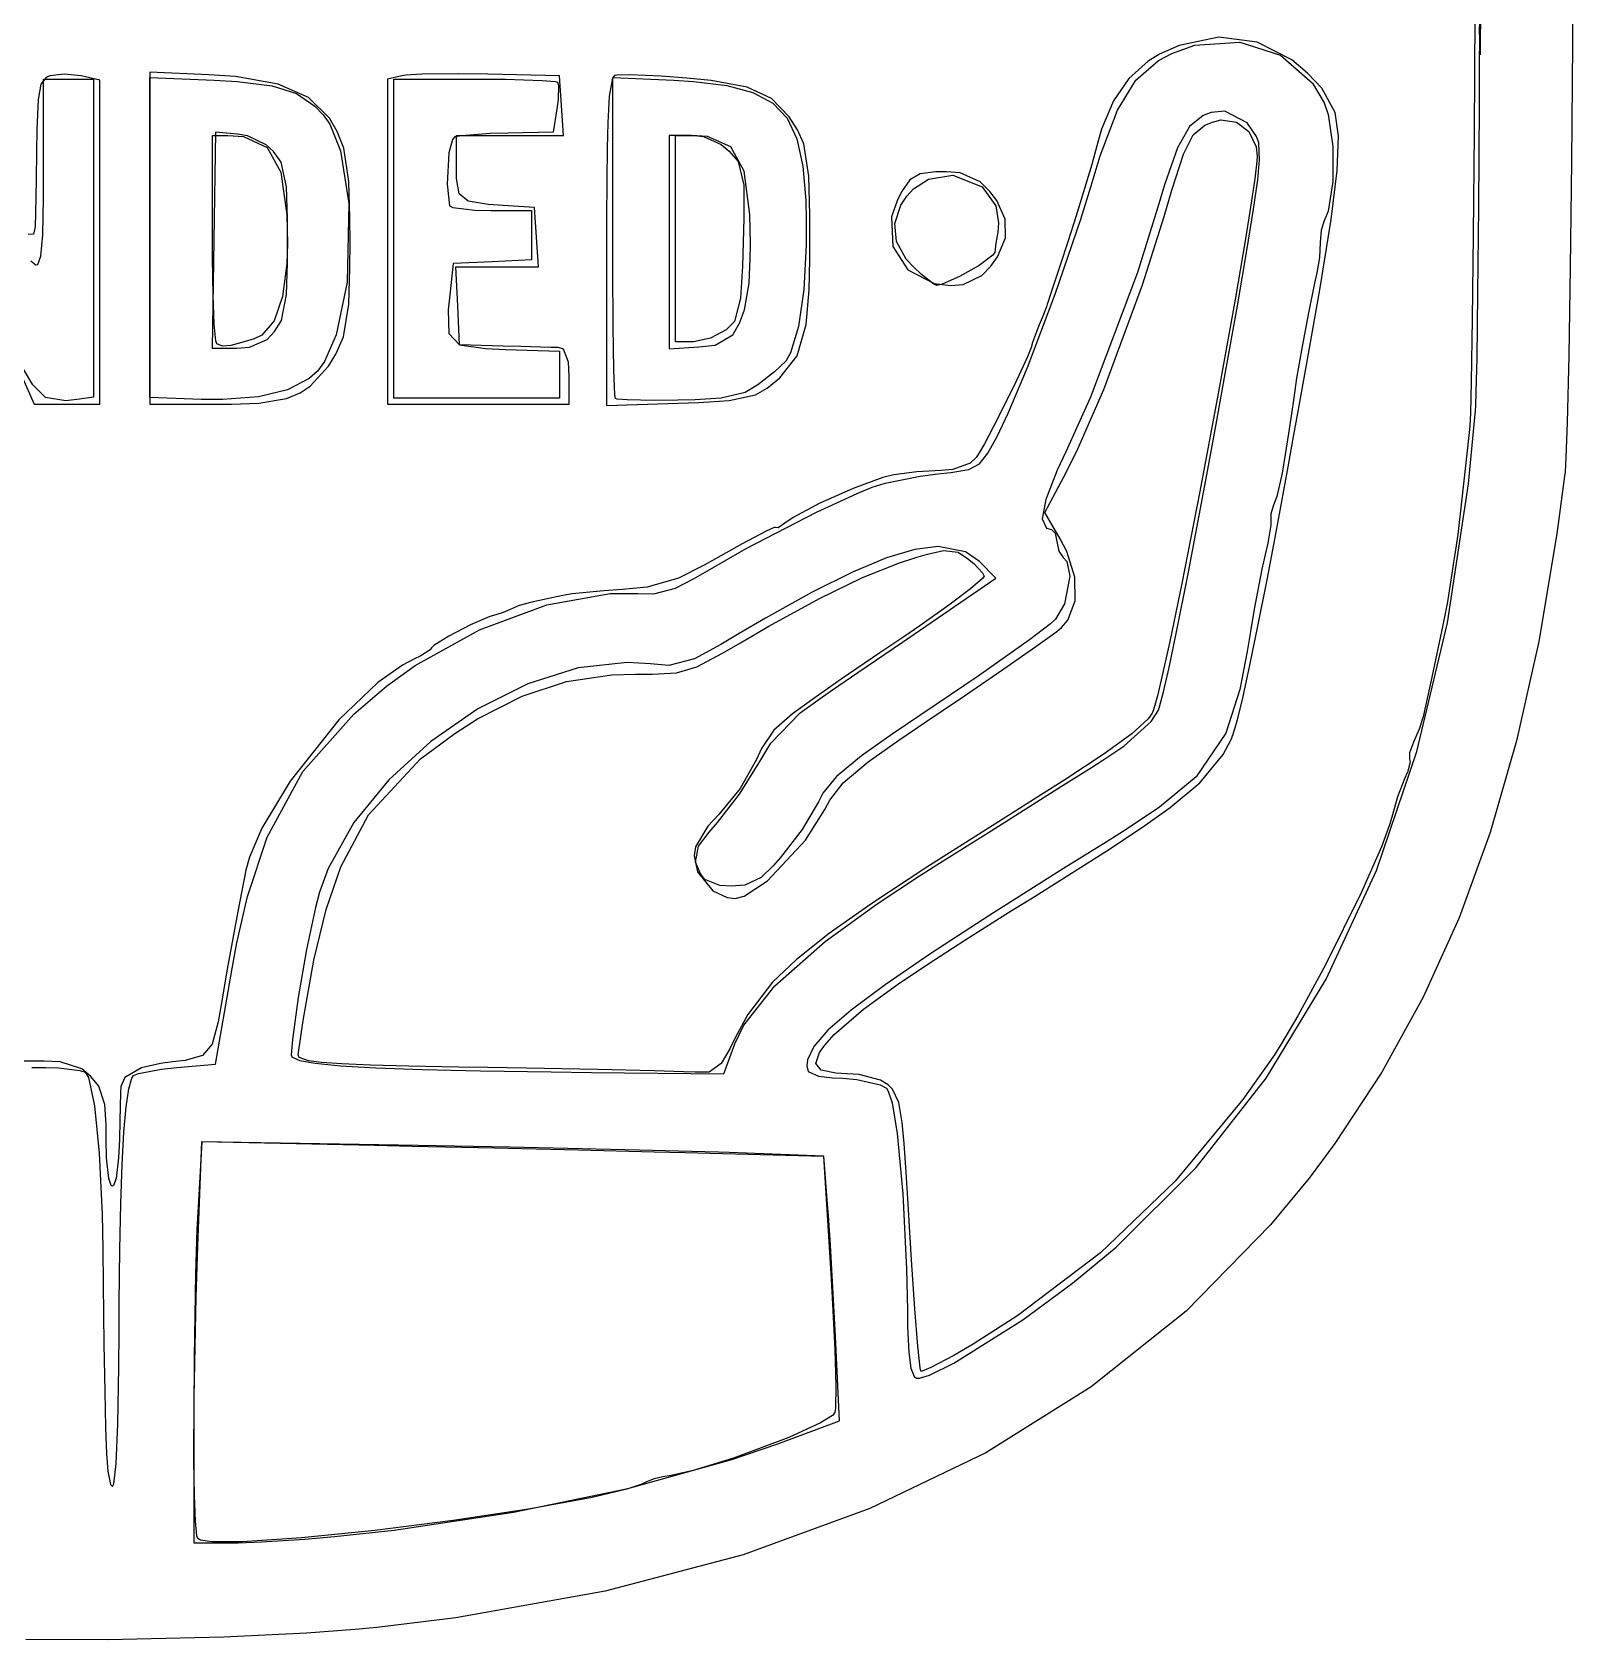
# Model space of a CAD drawing. Extents: x 1 to 469, y 1 to 468.
# Drawn here: x 222.2 to 468.6, y 0.6 to 257.6 of the extents above; entities that cross this region are included whole.
import ezdxf

# ---------------------------------------------------------------- set-up
doc = ezdxf.new("R2010")
doc.units = 0

msp = doc.modelspace()

# ---------------------------------------------------------------- linework, layer by layer
for p, q in [((468.632344, 286.804267), (468.420705, 255.77851)), ((453.531631, 246.098862), (453.603522, 264.884788)), ((452.78458, 260.410195), (452.674955, 241.594635)), ((453.589799, 255.869824), (453.56994, 258.420556)), ((453.709156, 259.565125), (453.683067, 256.542722)), ((405.551294, 255.487603), (402.373311, 254.062532)), ((404.383912, 254.186119), (408.061773, 255.491698)), ((411.891528, 256.768832), (405.551294, 255.487603)), ((408.061773, 255.491698), (415.251349, 256.017539)), ((417.986102, 255.987001), (411.891528, 256.768832)), ((415.251349, 256.017539), (421.711432, 253.927314)), ((423.565396, 253.176697), (417.986102, 255.987001)), ((453.611179, 254.37963), (453.589799, 255.869824)), ((453.65795, 254.689034), (453.633942, 253.977019)), ((453.683067, 256.542722), (453.65795, 254.689034)), ((468.420705, 255.77851), (468.24352, 236.839886)), ((400.586614, 252.971061), (397.508057, 250.206295)), ((398.626493, 249.934526), (402.208982, 253.03924)), ((402.373311, 254.062532), (400.586614, 252.971061)), ((402.208982, 253.03924), (404.383912, 254.186119)), ((421.711432, 253.927314), (426.832459, 249.418253)), ((426.077557, 251.021677), (423.565396, 253.176697)), ((453.633942, 253.977019), (453.611179, 254.37963)), ((223.554057, 249.304752), (223.113518, 246.827744)), ((224.399632, 250.349915), (223.554057, 249.304752)), ((224, 235.015901), (224, 250.099235)), ((224, 250.099235), (228, 250.099235)), ((225.022471, 250.606367), (224.399632, 250.349915)), ((227.325491, 250.867609), (225.022471, 250.606367)), ((230.022471, 250.594299), (227.325491, 250.867609)), ((228, 250.099235), (232, 250.099235)), ((233, 249.940324), (230.022471, 250.594299)), ((232, 250.099235), (232, 224.668785)), ((233, 224.019779), (233, 249.940324)), ((250.429689, 250.779654), (241, 251.213586)), ((241, 251.213586), (241, 224.65641)), ((241, 224.770758), (241, 250.361397)), ((241, 250.361397), (251.25, 249.902801)), ((254.6885, 250.480966), (250.429689, 250.779654)), ((251.25, 249.902801), (254.937687, 249.694307)), ((261.492642, 249.284361), (254.6885, 250.480966)), ((254.937687, 249.694307), (260.540617, 249.01764)), ((281.25, 250.620397), (279, 250.06113)), ((279, 250.06113), (279, 224.080182)), ((280, 224.599235), (280, 250.099235)), ((280, 250.099235), (292.833333, 250.099235)), ((281.936694, 250.726819), (281.25, 250.620397)), ((284.476685, 250.882788), (281.936694, 250.726819)), ((290.357227, 250.958004), (284.476685, 250.882788)), ((295, 250.889449), (290.357227, 250.958004)), ((292.833333, 250.099235), (297.856357, 250.059154)), ((306.5, 250.599235), (295, 250.889449)), ((297.856357, 250.059154), (303.691666, 249.874772)), ((303.691666, 249.874772), (305.810654, 249.693317)), ((305.810654, 249.693317), (306.174622, 249.591279)), ((306.174622, 249.591279), (306.323645, 249.098779)), ((306.804791, 245.849235), (306.5, 250.599235)), ((314.926352, 250.217882), (314.435312, 247.353709)), ((315.257694, 250.644627), (314.926352, 250.217882)), ((315, 224.899598), (315, 250.366628)), ((315, 250.366628), (324.753163, 249.896981)), ((315.720844, 250.723775), (315.257694, 250.644627)), ((317.727261, 250.764514), (315.720844, 250.723775)), ((322.725268, 250.555685), (317.727261, 250.764514)), ((326.829147, 250.255145), (322.725268, 250.555685)), ((324.753163, 249.896981), (327.885276, 249.704248)), ((330.713302, 249.870535), (326.829147, 250.255145)), ((327.885276, 249.704248), (333.21171, 249.062509)), ((336.491088, 248.805167), (330.713302, 249.870535)), ((397.508057, 250.206295), (395.043311, 246.598469)), ((395.683056, 245.120291), (398.626493, 249.934526)), ((428.339835, 248.626822), (426.077557, 251.021677)), ((426.832459, 249.418253), (428.700339, 246.318294)), ((223.113518, 246.827744), (222.923888, 242.052297)), ((260.540617, 249.01764), (264.419623, 247.792866)), ((266.359602, 247.135361), (261.492642, 249.284361)), ((264.419623, 247.792866), (267.341906, 245.777747)), ((269.706324, 243.849867), (266.359602, 247.135361)), ((306.268775, 246.834326), (306.071641, 245.341279)), ((306.323645, 249.098779), (306.268775, 246.834326)), ((314.435312, 247.353709), (314.199589, 243.073317)), ((333.21171, 249.062509), (337.397691, 247.962745)), ((340.354247, 246.999289), (336.491088, 248.805167)), ((337.397691, 247.962745), (340.575145, 246.265362)), ((343.190066, 244.03813), (340.354247, 246.999289)), ((430.461308, 244.732107), (428.339835, 248.626822)), ((267.341906, 245.777747), (268.684027, 244.398108)), ((268.684027, 244.398108), (269.763932, 242.869015)), ((306.071641, 245.341279), (305.460705, 241.599235)), ((307.109582, 241.099235), (306.804791, 245.849235)), ((340.575145, 246.265362), (342.875998, 243.830765)), ((392.917736, 237.842637), (395.683056, 245.120291)), ((395.043311, 246.598469), (393.137205, 242.066827)), ((409.38446, 244.280322), (407.213835, 242.51242)), ((410.667427, 244.730612), (409.38446, 244.280322)), ((412.831544, 244.946839), (410.667427, 244.730612)), ((416.387947, 243.078849), (412.831544, 244.946839)), ((428.700339, 246.318294), (429.352915, 244.435135)), ((429.352915, 244.435135), (430.102526, 239.341904)), ((430.990994, 240.965278), (430.461308, 244.732107)), ((453.431988, 229.60322), (453.531631, 246.098862)), ((222.923888, 242.052297), (222.875, 238.531847)), ((251.5, 241.599235), (251.226386, 224.349235)), ((255, 241.296234), (251.5, 241.599235)), ((270.939892, 241.723402), (269.706324, 243.849867)), ((269.763932, 242.869015), (271.45234, 238.634411)), ((272.007497, 239.038531), (270.939892, 241.723402)), ((305.460705, 241.599235), (298.273385, 241.472736)), ((314.199589, 243.073317), (314.097167, 239.026781)), ((342.875998, 243.830765), (344.432173, 240.519361)), ((344.5, 241.994704), (343.190066, 244.03813)), ((345.551596, 239.729897), (344.5, 241.994704)), ((393.137205, 242.066827), (392.376402, 239.429338)), ((407.213835, 242.51242), (405.284095, 239.078871)), ((407.797221, 241.190659), (409.64406, 242.712973)), ((409.64406, 242.712973), (410.843882, 243.229978)), ((410.843882, 243.229978), (412.20314, 243.567136)), ((412.20314, 243.567136), (414.717972, 243.219659)), ((414.717972, 243.219659), (416.701669, 241.707635)), ((417.904885, 240.929157), (416.387947, 243.078849)), ((416.701669, 241.707635), (417.842763, 239.26847)), ((452.674955, 241.594635), (452.541553, 225.20544)), ((251, 224.765901), (251, 241.099235)), ((251, 241.099235), (253.4349, 241.099235)), ((253.4349, 241.099235), (255.983613, 240.908881)), ((256.626123, 240.99841), (255, 241.296234)), ((255.983613, 240.908881), (259.730037, 239.178478)), ((259.564899, 239.564408), (256.626123, 240.99841)), ((260.75, 238.49047), (259.564899, 239.564408)), ((259.730037, 239.178478), (261.929292, 235.187213)), ((272.81424, 233.721778), (272.007497, 239.038531)), ((289.383462, 240.419113), (288.806967, 238.283919)), ((289.769533, 240.841038), (289.383462, 240.419113)), ((290.847842, 241.047179), (289.769533, 240.841038)), ((290, 236.06785), (290, 241.099235)), ((290, 241.099235), (298.554791, 241.099235)), ((295.378801, 241.383756), (290.847842, 241.047179)), ((298.273385, 241.472736), (295.378801, 241.383756)), ((298.554791, 241.099235), (307.109582, 241.099235)), ((314.097167, 239.026781), (314.033301, 233.915399)), ((327.565741, 241.099235), (324, 241.099235)), ((324, 241.099235), (324, 224.044443)), ((325, 224.599235), (325, 241.099235)), ((325, 241.099235), (328.045455, 241.099235)), ((330.147005, 240.924788), (327.565741, 241.099235)), ((328.045455, 241.099235), (329.504994, 240.928557)), ((329.504994, 240.928557), (332.349634, 239.635661)), ((333.881326, 239.278719), (330.147005, 240.924788)), ((332.349634, 239.635661), (333.628348, 238.561795)), ((336.013161, 235.346414), (333.881326, 239.278719)), ((344.432173, 240.519361), (345.375598, 236.191555)), ((346.329123, 234.558948), (345.551596, 239.729897)), ((392.376402, 239.429338), (391.554082, 236.416009)), ((405.284095, 239.078871), (403.251809, 233.368616)), ((406.217896, 238.097673), (407.797221, 241.190659)), ((417.842763, 239.26847), (418, 237.775401)), ((418.280805, 239.923315), (417.904885, 240.929157)), ((418.396741, 237.189249), (418.280805, 239.923315)), ((430.102526, 239.341904), (430.109829, 233.705304)), ((430.78364, 235.487184), (430.990994, 240.965278)), ((222.875, 238.531847), (222.816602, 234.020447)), ((261.972747, 236.809315), (260.75, 238.49047)), ((262.832576, 232.864151), (261.972747, 236.809315)), ((271.45234, 238.634411), (272.82587, 230.221964)), ((288.806967, 238.283919), (288.548031, 233.278669)), ((333.628348, 238.561795), (335.06449, 236.892193)), ((335.06449, 236.892193), (335.932013, 233.109429)), ((391.457827, 233.044434), (392.917736, 237.842637)), ((404.342612, 232.330495), (406.217896, 238.097673)), ((417.957152, 236.946556), (417.629739, 234.121422)), ((418, 237.775401), (417.957152, 236.946556)), ((418.099739, 234.00829), (418.396741, 237.189249)), ((468.24352, 236.839886), (468.040261, 220.012808)), ((222.816602, 234.020447), (222.716187, 228.653562)), ((223.98587, 231.029741), (224, 235.015901)), ((261.929292, 235.187213), (262.886379, 228.381561)), ((290.020572, 234.20944), (290, 236.06785)), ((290.43359, 231.764279), (290.020572, 234.20944)), ((314.033301, 233.915399), (314.003514, 227.644464)), ((336.904656, 228.459871), (336.013161, 235.346414)), ((345.375598, 236.191555), (345.838196, 230.707755)), ((346.485919, 228.39291), (346.329123, 234.558948)), ((362.485058, 233.987981), (361.151096, 232.041962)), ((364.131756, 234.960467), (362.485058, 233.987981)), ((363.074505, 232.535407), (365.473442, 234.093092)), ((366.619183, 235.271234), (364.131756, 234.960467)), ((365.473442, 234.093092), (369.369537, 234.739513)), ((368.343168, 235.275916), (366.619183, 235.271234)), ((370.520615, 235.114848), (368.343168, 235.275916)), ((369.369537, 234.739513), (374.033471, 232.8798)), ((373.708347, 233.669154), (370.520615, 235.114848)), ((391.554082, 236.416009), (389.083923, 228.247938)), ((417.629739, 234.121422), (417.014204, 229.921156)), ((417.442772, 229.307625), (418.099739, 234.00829)), ((429.814105, 227.633553), (430.78364, 235.487184)), ((262.988019, 227.810936), (262.832576, 232.864151)), ((272.98398, 227.926254), (272.81424, 233.721778)), ((288.548031, 233.278669), (288.870035, 229.849235)), ((291.894525, 230.559302), (290.43359, 231.764279)), ((335.932013, 233.109429), (335.933242, 227.877737)), ((361.151096, 232.041962), (360.436393, 230.606436)), ((361.04781, 229.946534), (362.012186, 231.387597)), ((362.012186, 231.387597), (363.074505, 232.535407)), ((375.25, 232.143542), (373.708347, 233.669154)), ((374.033471, 232.8798), (376.227819, 229.804853)), ((376.401924, 230.669946), (375.25, 232.143542)), ((389.815704, 227.672926), (391.457827, 233.044434)), ((403.251809, 233.368616), (402.089889, 229.468768)), ((403.1179, 228.099235), (404.342612, 232.330495)), ((430.109829, 233.705304), (429.372919, 228.996349)), ((223.858938, 225.177975), (223.98587, 231.029741)), ((272.82587, 230.221964), (272.548004, 217.62445)), ((288.870035, 229.849235), (289.433389, 229.558024)), ((289.433389, 229.558024), (292.965917, 229.158414)), ((295.065881, 230.048077), (291.894525, 230.559302)), ((292.965917, 229.158414), (295.5, 229.099235)), ((297.5, 229.881861), (295.065881, 230.048077)), ((295.5, 229.099235), (302, 229.099235)), ((302.5, 229.572674), (297.5, 229.881861)), ((302, 229.099235), (302, 225.146952)), ((302.804791, 224.835954), (302.5, 229.572674)), ((345.838196, 230.707755), (345.930412, 227.488734)), ((360.436393, 230.606436), (359.57405, 228.080476)), ((360.068486, 227.020692), (361.04781, 229.946534)), ((376.227819, 229.804853), (376.681902, 227.109545)), ((377.735728, 227.699259), (376.401924, 230.669946)), ((402.089889, 229.468768), (398.894037, 219.176101)), ((417.014204, 229.921156), (416.151543, 224.563508)), ((416.373956, 222.716022), (417.442772, 229.307625)), ((429.372919, 228.996349), (428.724789, 227.449433)), ((453.307602, 215.896201), (453.431988, 229.60322)), ((222.625, 226.182568), (222.41422, 225.306664)), ((222.652661, 226.600048), (222.625, 226.182568)), ((222.716187, 228.653562), (222.652661, 226.600048)), ((262.886379, 228.381561), (262.994423, 223.750364)), ((263, 224.17833), (262.988019, 227.810936)), ((273, 223.9954), (272.98398, 227.926254)), ((314.003514, 227.644464), (314, 224.044566)), ((335.933242, 227.877737), (335.832894, 223.971266)), ((336.998446, 223.700011), (336.904656, 228.459871)), ((345.930412, 227.488734), (345.925, 223.594922)), ((346.5, 224.099235), (346.485919, 228.39291)), ((359.57405, 228.080476), (359.760647, 223.354755)), ((360.347531, 224.115044), (360.068486, 227.020692)), ((376.681902, 227.109545), (376.528688, 225.599235)), ((377.776063, 224.703027), (377.735728, 227.699259)), ((385.735605, 215.733416), (389.815704, 227.672926)), ((389.083923, 228.247938), (387.740326, 224.099235)), ((399.697989, 217.211092), (403.1179, 228.099235)), ((428.057244, 216.740111), (429.814105, 227.633553)), ((428.724789, 227.449433), (428.244244, 225.947014)), ((222.41422, 225.306664), (221.564937, 225.243038)), ((223.569584, 221.792535), (223.858938, 225.177975)), ((232, 224.668785), (232, 199.238336)), ((233, 198.099235), (233, 224.019779)), ((241, 199.180119), (241, 224.770758)), ((241, 224.65641), (241, 198.099235)), ((251.226386, 224.349235), (250.952772, 207.099235)), ((251.013831, 221.471048), (251, 224.765901)), ((262.994423, 223.750364), (262.908437, 220.60509)), ((262.986045, 220.657732), (263, 224.17833)), ((272.985551, 219.941703), (273, 223.9954)), ((279, 224.080182), (279, 198.099235)), ((280, 199.099235), (280, 224.599235)), ((302, 225.146952), (302, 221.194669)), ((303.109582, 220.099235), (302.804791, 224.835954)), ((314, 224.044566), (314, 197.927129)), ((315.008491, 219.775305), (315, 224.899598)), ((324, 224.044443), (324, 206.989652)), ((325, 208.099235), (325, 224.599235)), ((335.832894, 223.971266), (335.718319, 220.211703)), ((336.97541, 221.351294), (336.998446, 223.700011)), ((345.925, 223.594922), (345.525195, 216.459329)), ((346.48871, 221.256158), (346.5, 224.099235)), ((361.8759, 221.323765), (360.347531, 224.115044)), ((376.240899, 223.845751), (376.076511, 222.438441)), ((376.528688, 225.599235), (376.240899, 223.845751)), ((376.522835, 221.688188), (377.776063, 224.703027)), ((387.740326, 224.099235), (386.503399, 220.37111)), ((416.151543, 224.563508), (414.483876, 214.833276)), ((428.09851, 223.949433), (427.980878, 221.55523)), ((428.244244, 225.947014), (428.09851, 223.949433)), ((452.541553, 225.20544), (452.388404, 211.737734)), ((221.940625, 221.045068), (222.75, 220.390901)), ((223.080774, 220.440125), (223.569584, 221.792535)), ((251.116143, 215.534036), (251.013831, 221.471048)), ((302, 221.194669), (295.75, 220.896952)), ((336.781644, 217.461408), (336.97541, 221.351294)), ((346.379969, 216.396157), (346.48871, 221.256158)), ((359.760647, 223.354755), (362.162717, 219.586247)), ((363.105755, 220.000444), (361.8759, 221.323765)), ((375.726986, 221.923114), (373.548746, 220.311468)), ((375.411106, 220.17596), (376.522835, 221.688188)), ((376.076511, 222.438441), (375.726986, 221.923114)), ((414.841408, 213.862247), (416.373956, 222.716022)), ((427.980878, 221.55523), (427.567897, 219.099235)), ((222.75, 220.390901), (223.080774, 220.440125)), ((262.908437, 220.60509), (262.218251, 215.326622)), ((262.827013, 215.637022), (262.986045, 220.657732)), ((272.816712, 214.09976), (272.985551, 219.941703)), ((289.5, 220.599235), (288.994819, 216.099235)), ((295.75, 220.896952), (289.5, 220.599235)), ((290.202283, 213.849235), (289.904565, 220.099235)), ((289.904565, 220.099235), (296.507074, 220.099235)), ((296.507074, 220.099235), (303.109582, 220.099235)), ((315.071298, 210.614898), (315.008491, 219.775305)), ((335.718319, 220.211703), (335.425435, 215.075637)), ((362.162717, 219.586247), (366.380777, 217.401683)), ((364.357311, 218.873959), (363.105755, 220.000444)), ((366.320339, 217.328158), (364.357311, 218.873959)), ((370.443323, 218.526024), (367.664802, 217.28781)), ((373.548746, 220.311468), (370.443323, 218.526024)), ((371.013379, 217.237493), (373.972365, 218.667781)), ((373.972365, 218.667781), (375.411106, 220.17596)), ((386.503399, 220.37111), (385.066824, 216.006461)), ((398.894037, 219.176101), (391.384094, 199.244679)), ((427.567897, 219.099235), (427.191219, 217.457687)), ((468.040261, 220.012808), (467.81333, 205.910455)), ((272.548004, 217.62445), (270.802993, 209.195144)), ((288.994819, 216.099235), (288.691411, 213.190114)), ((336.061577, 213.212115), (336.781644, 217.461408)), ((345.525195, 216.459329), (344.661069, 210.563708)), ((345.909367, 210.855606), (346.379969, 216.396157)), ((366.790031, 217.099235), (366.320339, 217.328158)), ((366.380777, 217.401683), (369.045965, 217.099235)), ((367.664802, 217.28781), (366.790031, 217.099235)), ((369.045965, 217.099235), (371.013379, 217.237493)), ((385.066824, 216.006461), (384.545471, 214.39357)), ((393.48298, 200.47674), (399.697989, 217.211092)), ((427.191219, 217.457687), (426.163954, 212.458855)), ((426.207791, 206.175554), (428.057244, 216.740111)), ((453.161483, 205.476145), (453.307602, 215.896201)), ((251.299457, 210.932428), (251.116143, 215.534036)), ((262.218251, 215.326622), (260.863346, 211.472222)), ((262.023725, 211.50589), (262.827013, 215.637022)), ((271.947365, 208.887105), (272.816712, 214.09976)), ((290.5, 207.599235), (290.202283, 213.849235)), ((335.425435, 215.075637), (334.446771, 211.35949)), ((381.283211, 204.012029), (385.735605, 215.733416)), ((384.316063, 213.682965), (383.628783, 211.916638)), ((384.456115, 214.099235), (384.316063, 213.682965)), ((384.545471, 214.39357), (384.456115, 214.099235)), ((414.483876, 214.833276), (411.778027, 199.841135)), ((412.793243, 202.375068), (414.841408, 213.862247)), ((216.066932, 212.599814), (222.5, 198.100394)), ((251.541537, 208.224397), (251.299457, 210.932428)), ((260.863346, 211.472222), (258.875202, 209.131444)), ((260.92742, 209.734093), (262.023725, 211.50589)), ((288.691411, 213.190114), (288.789419, 209.402723)), ((334.446771, 211.35949), (333.139216, 210.008705)), ((334.169921, 209.205102), (335.248446, 211.099235)), ((335.248446, 211.099235), (336.061577, 213.212115)), ((344.450056, 205.849229), (345.909367, 210.855606)), ((383.166206, 210.784135), (382.71339, 209.663801)), ((383.628783, 211.916638), (383.166206, 210.784135)), ((426.163954, 212.458855), (425.075769, 206.76465)), ((452.388404, 211.737734), (452.219537, 201.686641)), ((251.677665, 207.754902), (251.541537, 208.224397)), ((257.653503, 208.556648), (255.670718, 207.994725)), ((256.916226, 207.222343), (259.737965, 208.456632)), ((258.875202, 209.131444), (257.653503, 208.556648)), ((259.737965, 208.456632), (260.92742, 209.734093)), ((270.802993, 209.195144), (268.927354, 204.941271)), ((270.75, 206.135116), (271.947365, 208.887105)), ((288.789419, 209.402723), (290.499289, 207.623946)), ((315.18383, 203.613156), (315.071298, 210.614898)), ((330.623205, 208.660141), (327.889216, 208.099235)), ((333.139216, 210.008705), (330.623205, 208.660141)), ((331.359017, 207.559339), (334.169921, 209.205102)), ((344.661069, 210.563708), (343.397804, 206.352774)), ((382.71339, 209.663801), (382.092021, 207.979653)), ((250.952772, 207.099235), (254.903806, 207.099235)), ((252.61814, 207.403099), (251.677665, 207.754902)), ((253.927665, 207.508889), (252.61814, 207.403099)), ((255.670718, 207.994725), (253.927665, 207.508889)), ((254.903806, 207.099235), (256.916226, 207.222343)), ((269.568682, 204.173749), (270.75, 206.135116)), ((290.499289, 207.623946), (294.627544, 207.014761)), ((297.5, 207.409718), (290.5, 207.599235)), ((294.627544, 207.014761), (297.850604, 206.886571)), ((300.356055, 207.331359), (297.5, 207.409718)), ((297.850604, 206.886571), (306.482328, 206.599235)), ((305.018164, 207.198156), (300.356055, 207.331359)), ((306.25, 207.159718), (305.018164, 207.198156)), ((307.113407, 206.93244), (306.25, 207.159718)), ((306.482328, 206.599235), (306.491164, 202.849443)), ((307.923219, 204.822078), (307.113407, 206.93244)), ((324, 206.989652), (328.75, 207.294443)), ((327.889216, 208.099235), (325, 208.099235)), ((328.75, 207.294443), (331.359017, 207.559339)), ((341.679889, 202.32837), (344.450056, 205.849229)), ((343.397804, 206.352774), (342.636863, 205.018038)), ((381.294331, 205.716321), (379.539861, 201.906191)), ((381.914879, 207.267059), (381.294331, 205.716321)), ((382, 207.62327), (381.914879, 207.267059)), ((382.092021, 207.979653), (382, 207.62327)), ((425.075769, 206.76465), (424.291812, 202.285799)), ((424.715687, 197.836601), (426.207791, 206.175554)), ((467.81333, 205.910455), (467.565127, 195.146007)), ((222.276107, 201.241123), (220.785358, 203.728212)), ((267.779729, 203.400135), (266.478811, 202.23517)), ((266.628322, 200.988551), (269.568682, 204.173749)), ((268.927354, 204.941271), (267.779729, 203.400135)), ((308, 202.599235), (307.923219, 204.822078)), ((315.332439, 199.619387), (315.18383, 203.613156)), ((340.86745, 203.285578), (338.209774, 201.215781)), ((342.636863, 205.018038), (340.86745, 203.285578)), ((378.196854, 196.673216), (381.283211, 204.012029)), ((453.039444, 200.117955), (453.161483, 205.476145)), ((224.334251, 199.188517), (222.276107, 201.241123)), ((266.478811, 202.23517), (263.00833, 200.42091)), ((265.015602, 199.923226), (266.628322, 200.988551)), ((306.491164, 202.849443), (306.5, 199.099652)), ((308, 198.099235), (308, 202.599235)), ((338.209774, 201.215781), (336.16493, 200.011395)), ((337.809862, 199.606397), (339.680446, 200.703765)), ((339.680446, 200.703765), (341.679889, 202.32837)), ((379.539861, 201.906191), (376.509004, 195.768797)), ((389.352313, 190.976746), (393.48298, 200.47674)), ((411.559591, 195.527941), (412.793243, 202.375068)), ((424.128027, 201.099235), (423.887408, 199.15861)), ((424.291812, 202.285799), (424.128027, 201.099235)), ((452.219537, 201.686641), (452.084997, 196.688321)), ((222.5, 198.100394), (227.75, 198.099814)), ((227.569325, 198.645155), (224.334251, 199.188517)), ((229.75, 198.911149), (227.569325, 198.645155)), ((227.75, 198.099814), (233, 198.099235)), ((232, 199.238336), (229.75, 198.911149)), ((249.25, 198.889677), (241, 199.180119)), ((241, 198.099235), (251.265602, 198.099235)), ((252.583769, 198.852875), (249.25, 198.889677)), ((251.265602, 198.099235), (254.040611, 198.119343)), ((258.377508, 199.293688), (252.583769, 198.852875)), ((254.040611, 198.119343), (258.414157, 198.301788)), ((263.00833, 200.42091), (258.377508, 199.293688)), ((258.414157, 198.301788), (262.846618, 199.038918)), ((262.846618, 199.038918), (265.015602, 199.923226)), ((279, 198.099235), (293.5, 198.099235)), ((293.25, 199.099443), (280, 199.099235)), ((306.5, 199.099652), (293.25, 199.099443)), ((293.5, 198.099235), (308, 198.099235)), ((314, 197.927129), (325.430446, 198.263182)), ((315.416005, 199.015901), (315.332439, 199.619387)), ((315.694362, 198.93533), (315.416005, 199.015901)), ((317.283855, 198.809624), (315.694362, 198.93533)), ((321.637287, 198.725865), (317.283855, 198.809624)), ((325.375779, 198.752497), (321.637287, 198.725865)), ((328.167477, 198.814705), (325.375779, 198.752497)), ((325.430446, 198.263182), (328.739713, 198.376709)), ((332.297075, 199.066043), (328.167477, 198.814705)), ((328.739713, 198.376709), (333.584748, 198.688517)), ((336.16493, 200.011395), (332.297075, 199.066043)), ((333.584748, 198.688517), (337.809862, 199.606397)), ((391.384094, 199.244679), (387.403956, 190.492242)), ((411.778027, 199.841135), (408.82164, 184.138975)), ((423.887408, 199.15861), (423.499773, 196.599235)), ((452.952861, 197.832556), (453.039444, 200.117955)), ((376.509004, 195.768797), (374.422119, 191.800298)), ((376.453468, 192.982243), (378.196854, 196.673216)), ((409.970254, 186.83499), (411.559591, 195.527941)), ((423.499773, 196.599235), (422.997115, 193.45236)), ((423.890716, 193.247211), (424.715687, 197.836601)), ((451.807598, 185.388954), (452.908143, 197.099235)), ((452.084997, 196.688321), (451.992491, 194.681677)), ((452.908143, 197.099235), (452.952861, 197.832556)), ((375.714778, 191.599235), (376.453468, 192.982243)), ((422.997115, 193.45236), (422.479953, 190.099235)), ((422.957667, 188.088972), (423.890716, 193.247211)), ((451.945584, 194.099235), (451.421689, 189.244286)), ((451.992491, 194.681677), (451.945584, 194.099235)), ((467.565127, 195.146007), (467.366461, 189.632036)), ((374.422119, 191.800298), (373.42167, 190.068566)), ((373.635192, 188.592157), (374.964692, 190.312619)), ((374.964692, 190.312619), (375.714778, 191.599235)), ((387.403956, 190.492242), (386.028025, 187.55928)), ((387.480064, 187.218448), (389.352313, 190.976746)), ((369.382732, 187.689274), (367.5, 187.547419)), ((369.057923, 187.185188), (371.913979, 187.680834)), ((372.146986, 188.702245), (369.382732, 187.689274)), ((371.913979, 187.680834), (373.635192, 188.592157)), ((373.09911, 189.599235), (372.146986, 188.702245)), ((373.42167, 190.068566), (373.09911, 189.599235)), ((421.196083, 178.530116), (422.957667, 188.088972)), ((422.479953, 190.099235), (421.99953, 187.091078)), ((451.421689, 189.244286), (450.623476, 182.01966)), ((467.366461, 189.632036), (467.22862, 187.318515)), ((358.170778, 186.379062), (353.398321, 184.626188)), ((356.471366, 184.84275), (358.546299, 185.474253)), ((359.902569, 186.82711), (358.170778, 186.379062)), ((358.546299, 185.474253), (364.141221, 186.607832)), ((363.618255, 187.314454), (359.902569, 186.82711)), ((367.5, 187.547419), (363.618255, 187.314454)), ((364.141221, 186.607832), (366.972101, 186.970288)), ((366.972101, 186.970288), (369.057923, 187.185188)), ((384.080981, 180.81719), (387.480064, 187.218448)), ((386.028025, 187.55928), (384.212645, 182.896858)), ((406.961359, 170.985767), (409.970254, 186.83499)), ((421.99953, 187.091078), (421.140467, 183.386767)), ((448.446267, 163.185343), (451.807598, 185.388954)), ((467.158193, 186.599235), (465.919696, 177.413028)), ((467.22862, 187.318515), (467.158193, 186.599235)), ((347.573274, 180.854884), (354.044148, 183.857016)), ((353.398321, 184.626188), (348.117988, 182.280569)), ((354.044148, 183.857016), (356.471366, 184.84275)), ((384.212645, 182.896858), (383.64162, 179.815964)), ((408.82164, 184.138975), (405.942695, 169.468798)), ((421.140467, 183.386767), (420.601307, 181.998437)), ((336.32647, 175.043673), (347.573274, 180.854884)), ((343.814529, 180.001759), (342.493112, 179.093518)), ((348.117988, 182.280569), (343.814529, 180.001759)), ((386.540491, 176.620355), (384.080981, 180.81719)), ((420.186971, 180.603734), (420.17487, 179.498437)), ((420.601307, 181.998437), (420.186971, 180.603734)), ((450.623476, 182.01966), (450.062607, 177.306897)), ((339.502615, 177.83389), (335.655487, 175.81612)), ((340.821679, 178.400057), (339.502615, 177.83389)), ((341, 178.394218), (340.821679, 178.400057)), ((341.438602, 178.37694), (341, 178.394218)), ((342.493112, 179.093518), (341.438602, 178.37694)), ((383.64162, 179.815964), (384.309803, 178.288825)), ((384.309803, 178.288825), (385.106989, 178.099235)), ((385.106989, 178.099235), (385.737678, 177.529071)), ((385.737678, 177.529071), (386, 176.158252)), ((419.583133, 170.026531), (421.196083, 178.530116)), ((420.190799, 178.794216), (419.725252, 175.917453)), ((420.17487, 179.498437), (420.190799, 178.794216)), ((465.919696, 177.413028), (463.011017, 160.168371)), ((329.746522, 171.284251), (336.32647, 175.043673)), ((335.655487, 175.81612), (332.26312, 173.906662)), ((363.270382, 174.901039), (358.729548, 173.539533)), ((367.023225, 175.385736), (363.270382, 174.901039)), ((371.388876, 174.532893), (367.023225, 175.385736)), ((386, 176.158252), (386.29375, 174.605885)), ((387.599858, 174.548869), (386.540491, 176.620355)), ((419.725252, 175.917453), (419.301116, 174.099235)), ((450.062607, 177.306897), (449.624568, 174.143796)), ((329.606566, 172.401412), (325.505417, 170.315348)), ((332.26312, 173.906662), (329.606566, 172.401412)), ((358.729548, 173.539533), (353.302953, 171.271903)), ((354.940678, 170.407817), (360.828774, 172.783919)), ((360.828774, 172.783919), (363.429546, 173.621776)), ((363.429546, 173.621776), (365.284429, 174.151395)), ((365.284429, 174.151395), (367.870133, 174.747309)), ((367.870133, 174.747309), (370.207504, 174.457368)), ((370.207504, 174.457368), (371.725273, 173.455026)), ((373.599483, 172.953822), (371.388876, 174.532893)), ((371.725273, 173.455026), (372.701803, 172.659667)), ((372.701803, 172.659667), (374.103195, 171.165861)), ((376.24537, 170.30841), (373.599483, 172.953822)), ((386.29375, 174.605885), (387, 173.599235)), ((387, 173.599235), (387.579069, 172.949402)), ((387.579069, 172.949402), (388.043629, 170.649975)), ((388.836088, 170.450918), (387.599858, 174.548869)), ((419.301116, 174.099235), (418.761945, 171.760172)), ((449.415826, 172.84268), (448.949127, 169.964497)), ((449.624568, 174.143796), (449.415826, 172.84268)), ((325.505417, 170.315348), (320.516354, 168.856088)), ((325.026771, 168.710551), (327.922659, 170.203487)), ((327.922659, 170.203487), (329.746522, 171.284251)), ((353.302953, 171.271903), (346.892826, 168.068835)), ((348.023202, 167.042415), (354.940678, 170.407817)), ((365.872685, 163.208319), (376.24537, 170.30841)), ((374.119157, 170.281588), (372.208098, 168.615849)), ((374.103195, 171.165861), (374.355452, 170.651402)), ((374.355452, 170.651402), (374.119157, 170.281588)), ((388.043629, 170.649975), (387.196437, 166.200432)), ((388.891542, 166.691122), (388.836088, 170.450918)), ((405.004116, 161.191715), (406.961359, 170.985767)), ((418.761945, 171.760172), (417.519626, 165.366422)), ((418.129958, 162.63235), (419.583133, 170.026531)), ((448.949127, 169.964497), (448.590402, 167.599235)), ((304.466393, 166.033445), (314.563809, 167.879919)), ((307, 167.556452), (304.520584, 167.013987)), ((308.524082, 167.803895), (307, 167.556452)), ((313.592791, 168.305412), (308.524082, 167.803895)), ((316.51312, 168.497716), (313.592791, 168.305412)), ((314.563809, 167.879919), (319, 167.870438)), ((320.516354, 168.856088), (316.51312, 168.497716)), ((319, 167.870438), (321.542714, 167.81866)), ((321.542714, 167.81866), (325.026771, 168.710551)), ((346.892826, 168.068835), (339.401399, 163.901014)), ((372.208098, 168.615849), (368.730598, 165.981574)), ((405.942695, 169.468798), (404.031611, 160.191327)), ((448.590402, 167.599235), (448.414906, 166.544109)), ((293.695829, 162.054462), (304.466393, 166.033445)), ((297.462415, 164.798733), (296.301978, 164.473467)), ((298.570073, 165.325171), (297.462415, 164.798733)), ((300.039602, 165.945288), (298.570073, 165.325171)), ((302.070073, 166.495786), (300.039602, 165.945288)), ((304.520584, 167.013987), (302.070073, 166.495786)), ((339.939573, 162.621174), (348.023202, 167.042415)), ((368.730598, 165.981574), (364.108476, 162.6983)), ((387.196437, 166.200432), (385.75, 163.733022)), ((387.761298, 163.603236), (388.891542, 166.691122)), ((417.519626, 165.366422), (416.969491, 162.099235)), ((448.414906, 166.544109), (447.692382, 162.815102)), ((283.404393, 156.368659), (293.695829, 162.054462)), ((292.243832, 162.846908), (288.780489, 161.062662)), ((295.337605, 164.19323), (292.243832, 162.846908)), ((296.301978, 164.473467), (295.337605, 164.19323)), ((339.401399, 163.901014), (335.219645, 161.446159)), ((335.41771, 159.99382), (339.939573, 162.621174)), ((361.292822, 160.076077), (365.872685, 163.208319)), ((364.108476, 162.6983), (361.5, 160.913144)), ((384.955531, 163.007648), (381.61832, 160.438593)), ((385.75, 163.733022), (384.955531, 163.007648)), ((385.957878, 161.779702), (386.75, 162.415556)), ((386.75, 162.415556), (387.761298, 163.603236)), ((416.969491, 162.099235), (416.390134, 158.561361)), ((416.847698, 156.401701), (418.129958, 162.63235)), ((443.533064, 142.593746), (448.446267, 163.185343)), ((447.692382, 162.815102), (445.953339, 154.497153)), ((286.368133, 159.572334), (286, 159.166091)), ((288.780489, 161.062662), (286.368133, 159.572334)), ((332.262135, 159.698962), (328.076502, 157.426722)), ((335.219645, 161.446159), (332.262135, 159.698962)), ((332.542483, 158.306581), (335.41771, 159.99382)), ((354.184479, 155.222701), (361.292822, 160.076077)), ((361.5, 160.913144), (357.709942, 158.350016)), ((381.61832, 160.438593), (373.412636, 154.62789)), ((377.521248, 155.803717), (382.638026, 159.370074)), ((382.638026, 159.370074), (385.957878, 161.779702)), ((404.031611, 160.191327), (402.95258, 155.236135)), ((403.913716, 156.015269), (405.004116, 161.191715)), ((463.011017, 160.168371), (459.47858, 144.295039)), ((283.20974, 157.352368), (281.388056, 156.405685)), ((284.293146, 157.877588), (283.20974, 157.352368)), ((285.779831, 158.843962), (284.293146, 157.877588)), ((286, 159.166091), (285.779831, 158.843962)), ((317.310295, 156.846993), (309.476736, 155.953286)), ((321.030868, 156.594989), (317.310295, 156.846993)), ((328.076502, 157.426722), (323.977707, 156.340773)), ((328.419085, 156.128167), (332.542483, 158.306581)), ((357.709942, 158.350016), (351.524428, 154.147711)), ((416.390134, 158.561361), (415.212216, 152.531932)), ((281.388056, 156.405685), (277.448976, 153.605612)), ((278.798435, 153.018726), (283.404393, 156.368659)), ((309.476736, 155.953286), (301.406206, 153.393356)), ((307.607309, 153.80151), (314.862052, 154.882189)), ((314.862052, 154.882189), (318.603973, 154.971549)), ((318.603973, 154.971549), (321.281846, 154.943023)), ((323.977707, 156.340773), (321.030868, 156.594989)), ((321.281846, 154.943023), (325.179698, 155.160561)), ((325.179698, 155.160561), (328.419085, 156.128167)), ((350.11786, 152.451187), (354.184479, 155.222701)), ((373.412636, 154.62789), (366.719571, 150.101626)), ((371.228209, 151.513228), (377.521248, 155.803717)), ((402.95258, 155.236135), (402.0774, 151.518816)), ((403.039562, 152.142872), (403.913716, 156.015269)), ((415.747492, 151.388717), (416.847698, 156.401701)), ((445.953339, 154.497153), (444.569916, 148.164132)), ((277.448976, 153.605612), (271.208368, 147.649797)), ((273.610058, 148.56416), (278.798435, 153.018726)), ((301.406206, 153.393356), (293.442199, 149.404079)), ((300.504066, 151.467632), (307.607309, 153.80151)), ((351.524428, 154.147711), (346.95925, 150.977831)), ((348.5, 151.350557), (350.11786, 152.451187)), ((402.41997, 149.764559), (403.039562, 152.142872)), ((415.212216, 152.531932), (413.020224, 145.549334)), ((293.442199, 149.404079), (285.928208, 144.222334)), ((293.367562, 147.819849), (300.504066, 151.467632)), ((346.95925, 150.977831), (343.72745, 148.600968)), ((344.936222, 148.767256), (348.5, 151.350557)), ((366.719571, 150.101626), (364.092276, 148.350617)), ((365.176335, 147.448532), (367.834549, 149.231621)), ((367.834549, 149.231621), (371.228209, 151.513228)), ((401.074512, 147.40135), (402.217609, 149.195071)), ((401.447068, 149.257119), (401.236533, 148.740176)), ((402.0774, 151.518816), (401.447068, 149.257119)), ((402.217609, 149.195071), (402.41997, 149.764559)), ((414.840481, 147.647528), (415.747492, 151.388717)), ((271.208368, 147.649797), (263.408254, 137.862357)), ((265.470543, 139.42593), (273.610058, 148.56416)), ((289.7291, 145.484273), (293.367562, 147.819849)), ((340.284864, 143.94303), (344.936222, 148.767256)), ((343.72745, 148.600968), (340.752112, 145.998875)), ((364.092276, 148.350617), (359.647996, 145.35053)), ((360.700464, 144.408874), (365.176335, 147.448532)), ((396.698338, 143.450234), (401.074512, 147.40135)), ((400.562787, 147.836195), (397.955211, 145.44949)), ((401.236533, 148.740176), (400.562787, 147.836195)), ((414.137805, 145.232263), (414.840481, 147.647528)), ((444.569916, 148.164132), (443.928081, 146.165743)), ((285.928208, 144.222334), (279.207725, 138.084998)), ((284.262497, 141.408439), (289.7291, 145.484273)), ((338.5, 140.978905), (340.284864, 143.94303)), ((340.752112, 145.998875), (338.773535, 143.0705)), ((359.647996, 145.35053), (354.741391, 141.885838)), ((355.798201, 140.922704), (360.700464, 144.408874)), ((397.955211, 145.44949), (393.569097, 142.21863)), ((413.020224, 145.549334), (408.248138, 138.535524)), ((412.589557, 142.146162), (413.866574, 144.538769)), ((413.866574, 144.538769), (414.137805, 145.232263)), ((442.988895, 144.078485), (442.335006, 142.400705)), ((443.928081, 146.165743), (442.988895, 144.078485)), ((459.47858, 144.295039), (455.264568, 129.634207)), ((275.944329, 132.497836), (284.262497, 141.408439)), ((338.773535, 143.0705), (337.990821, 141.299535)), ((354.741391, 141.885838), (350.739546, 138.584779)), ((393.569097, 142.21863), (387.286337, 138.056614)), ((393.356975, 141.195071), (396.698338, 143.450234)), ((408.824477, 137.570551), (412.589557, 142.146162)), ((437.062125, 123.601461), (443.533064, 142.593746)), ((442.335006, 142.400705), (442.379097, 141.386804)), ((442.379097, 141.386804), (442.483502, 140.969702)), ((259.740619, 128.932125), (265.470543, 139.42593)), ((335.279688, 135.799163), (338.5, 140.978905)), ((337.990821, 141.299535), (335.340668, 136.698621)), ((351.831821, 137.597654), (355.798201, 140.922704)), ((386.16484, 136.663858), (391.523436, 140.037707)), ((391.523436, 140.037707), (393.356975, 141.195071)), ((442.058029, 139.283695), (441.580556, 138.22245)), ((442.483502, 140.969702), (442.058029, 139.283695)), ((263.408254, 137.862357), (258.899033, 130.329483)), ((279.207725, 138.084998), (273.624246, 131.228948)), ((335.340668, 136.698621), (331.938203, 132.538891)), ((350.739546, 138.584779), (348.600687, 135.932561)), ((349.668923, 134.834477), (351.831821, 137.597654)), ((375.470873, 129.943867), (386.16484, 136.663858)), ((387.286337, 138.056614), (383.396806, 135.599235)), ((408.248138, 138.535524), (402.402095, 133.704162)), ((404.110133, 133.658741), (408.824477, 137.570551)), ((441.580556, 138.22245), (440.42065, 135.341679)), ((331.75, 131.2292), (335.279688, 135.799163)), ((347.875261, 134.55725), (345.245383, 130.124544)), ((348.600687, 135.932561), (347.875261, 134.55725)), ((348.877315, 133.339614), (349.668923, 134.834477)), ((383.396806, 135.599235), (376.640979, 131.369414)), ((402.402095, 133.704162), (397.048117, 130.133289)), ((399.67133, 130.506292), (404.110133, 133.658741)), ((440.42065, 135.341679), (439.513194, 132.099235)), ((273.624246, 131.228948), (269.521262, 123.891061)), ((271.513391, 124.164053), (275.944329, 132.497836)), ((331.938203, 132.538891), (330.171544, 130.649324)), ((330.408277, 129.719011), (331.75, 131.2292)), ((345.808411, 128.430474), (348.877315, 133.339614)), ((376.640979, 131.369414), (365.216753, 124.113658)), ((439.513194, 132.099235), (439.185384, 130.900283)), ((256.610552, 119.414124), (259.740619, 128.932125)), ((258.899033, 130.329483), (256.938681, 125.727057)), ((330.171544, 130.649324), (328.231573, 127.377156)), ((328.697681, 127.458143), (330.408277, 129.719011)), ((345.245383, 130.124544), (341.820703, 125.632882)), ((367.794072, 125.126629), (375.470873, 129.943867)), ((397.048117, 130.133289), (393.858724, 128.132014)), ((393.949618, 126.72159), (399.67133, 130.506292)), ((439.185384, 130.900283), (437.867566, 127.375277)), ((455.264568, 129.634207), (450.311164, 116.027051)), ((328.231573, 127.377156), (328, 125.896287)), ((328.222888, 124.936094), (328.697681, 127.458143)), ((339.732336, 121.927429), (345.808411, 128.430474)), ((386.733982, 122.136123), (393.949618, 126.72159)), ((393.858724, 128.132014), (387.024692, 123.878682)), ((437.867566, 127.375277), (434.609784, 120.028353)), ((256.353701, 123.653902), (256.001839, 121.984193)), ((256.938681, 125.727057), (256.353701, 123.653902)), ((269.521262, 123.891061), (268.132298, 120.115454)), ((269.191438, 117.3522), (271.513391, 124.164053)), ((328, 125.896287), (328.550327, 123.362006)), ((329.035184, 123.033493), (328.222888, 124.936094)), ((328.550327, 123.362006), (330.998605, 120.329713)), ((340.630855, 124.314482), (338.699669, 122.47862)), ((341.820703, 125.632882), (340.630855, 124.314482)), ((365.216753, 124.113658), (356.265169, 118.216567)), ((364.030744, 122.738101), (367.794072, 125.126629)), ((387.024692, 123.878682), (375.252968, 116.44718)), ((429.027586, 106.195783), (437.062125, 123.601461)), ((256.001839, 121.984193), (255.038664, 117.039103)), ((329.724227, 122.13975), (329.035184, 123.033493)), ((332.10126, 121.204291), (329.724227, 122.13975)), ((333.950197, 121.099235), (332.10126, 121.204291)), ((336.10844, 121.257285), (333.950197, 121.099235)), ((335.992192, 119.450174), (339.732336, 121.927429)), ((338.699669, 122.47862), (336.10844, 121.257285)), ((357.268579, 118.26439), (364.030744, 122.738101)), ((382.5, 119.490445), (386.733982, 122.136123)), ((254.918468, 111.988852), (256.610552, 119.414124)), ((268.132298, 120.115454), (267.474459, 117.656433)), ((330.998605, 120.329713), (333.301103, 119.248161)), ((333.301103, 119.248161), (334.547619, 119.099235)), ((334.547619, 119.099235), (335.992192, 119.450174)), ((348.931857, 112.220028), (357.268579, 118.26439)), ((378.426764, 116.946988), (382.5, 119.490445)), ((434.609784, 120.028353), (428.923208, 108.511568)), ((255.038664, 117.039103), (253.347885, 107.786572)), ((267.474459, 117.656433), (266.036803, 110.932114)), ((267.232728, 109.243174), (269.191438, 117.3522)), ((356.265169, 118.216567), (349.413514, 113.38232)), ((375.252968, 116.44718), (365.825602, 110.311551)), ((371.280277, 112.431546), (378.426764, 116.946988)), ((450.311164, 116.027051), (444.560552, 103.314748)), ((349.413514, 113.38232), (344.289072, 109.315097)), ((254.158561, 107.893165), (254.918468, 111.988852)), ((266.036803, 110.932114), (264.699714, 103.301501)), ((340.895246, 105.146428), (348.931857, 112.220028)), ((365.358672, 108.601234), (371.280277, 112.431546)), ((265.515236, 99.586369), (267.232728, 109.243174)), ((344.289072, 109.315097), (340.51913, 105.719079)), ((365.825602, 110.311551), (358.52168, 105.306582)), ((360.531834, 105.363856), (365.358672, 108.601234)), ((428.923208, 108.511568), (424.524824, 100.352779)), ((251.497445, 92.599235), (254.158561, 107.893165)), ((253.347885, 107.786572), (252.369834, 102.089952)), ((340.51913, 105.719079), (336.588591, 100.561454)), ((419.423582, 90.364009), (429.027586, 106.195783)), ((264.699714, 103.301501), (263.779037, 96.567088)), ((335.968009, 98.838738), (340.895246, 105.146428)), ((358.52168, 105.306582), (353.120292, 101.267058)), ((355.059637, 101.41786), (360.531834, 105.363856)), ((444.560552, 103.314748), (437.954916, 91.338472)), ((252.369834, 102.089952), (251.903194, 99.387962)), ((336.588591, 100.561454), (334.574273, 96.849235)), ((353.120292, 101.267058), (349.400524, 98.027769)), ((350.380646, 97.371301), (355.059637, 101.41786)), ((424.524824, 100.352779), (421.903462, 95.899928)), ((251.903194, 99.387962), (250.947348, 95.803902)), ((264.708814, 94.099235), (265.515236, 99.586369)), ((334.530804, 95.849235), (335.968009, 98.838738)), ((349.400524, 98.027769), (347.141465, 95.423499)), ((250.947348, 95.803902), (249.415472, 94.005457)), ((263.779037, 96.567088), (263.573555, 94.099235)), ((332.728284, 91.099235), (334.530804, 95.849235)), ((334.574273, 96.849235), (333.692764, 95.07855)), ((347.141465, 95.423499), (346.122201, 93.289036)), ((348.050935, 94.502886), (348.870077, 95.661194)), ((348.870077, 95.661194), (350.380646, 97.371301)), ((421.903462, 95.899928), (420.760938, 94.121074)), ((224.116352, 93.099235), (219.141796, 93.099235)), ((226.668875, 92.989673), (224.116352, 93.099235)), ((230.118003, 91.850095), (226.668875, 92.989673)), ((242.697598, 92.722379), (239.67973, 92.035714)), ((244.604501, 92.973344), (242.697598, 92.722379)), ((246.652434, 93.223497), (244.604501, 92.973344)), ((245.330949, 92.099235), (251.497445, 92.599235)), ((249.415472, 94.005457), (246.652434, 93.223497)), ((263.573555, 94.099235), (263.704329, 93.785739)), ((263.704329, 93.785739), (264.896564, 93.226967)), ((264.878289, 93.658925), (264.708814, 94.099235)), ((266.349284, 93.147054), (264.878289, 93.658925)), ((264.896564, 93.226967), (267.441516, 92.752649)), ((268.446953, 92.884454), (266.349284, 93.147054)), ((267.441516, 92.752649), (271.473353, 92.354981)), ((271.682879, 92.668439), (268.446953, 92.884454)), ((276.266768, 92.485011), (271.682879, 92.668439)), ((332.317083, 92.712671), (330.416825, 91.354337)), ((333.692764, 95.07855), (332.317083, 92.712671)), ((346.122201, 93.289036), (346.008458, 92.346354)), ((347.455359, 92.744875), (348.050935, 94.502886)), ((348.307112, 91.658935), (347.455359, 92.744875)), ((420.760938, 94.121074), (415.709955, 86.963318)), ((222.137283, 92.099824), (224.309017, 92.083922)), ((224.309017, 92.083922), (226.414858, 92.020005)), ((226.414858, 92.020005), (229.790293, 91.620395)), ((229.790293, 91.620395), (230.644143, 91.333922)), ((231.545455, 90.644689), (230.118003, 91.850095)), ((230.644143, 91.333922), (231.170398, 90.472383)), ((231.170398, 90.472383), (232.124489, 85.955547)), ((232.845427, 89.104817), (231.545455, 90.644689)), ((237.013229, 90.4821), (236.375, 89.049235)), ((239.67973, 92.035714), (237.013229, 90.4821)), ((237.620444, 88.659328), (238.094253, 90.372111)), ((238.094253, 90.372111), (238.353857, 90.787532)), ((238.353857, 90.787532), (239.155172, 91.142154)), ((239.155172, 91.142154), (242.872653, 91.841045)), ((242.872653, 91.841045), (245.330949, 92.099235)), ((271.473353, 92.354981), (277.126241, 92.02616)), ((282.408321, 92.320171), (276.266768, 92.485011)), ((277.126241, 92.02616), (284.534345, 91.75838)), ((290.317243, 92.15992), (282.408321, 92.320171)), ((284.534345, 91.75838), (293.831832, 91.543837)), ((295, 92.077141), (290.317243, 92.15992)), ((293.831832, 91.543837), (305.152867, 91.374728)), ((301.190745, 91.967612), (295, 92.077141)), ((312.559111, 91.746697), (301.190745, 91.967612)), ((305.152867, 91.374728), (311.614142, 91.304772)), ((311.614142, 91.304772), (332.728284, 91.099235)), ((321.657006, 91.543817), (312.559111, 91.746697)), ((326.326562, 91.418294), (321.657006, 91.543817)), ((328.1553, 91.353066), (326.326562, 91.418294)), ((328.63265, 91.327141), (328.1553, 91.353066)), ((330.416825, 91.354337), (328.63265, 91.327141)), ((346.008458, 92.346354), (346.247125, 91.460635)), ((346.247125, 91.460635), (347.860138, 90.698976)), ((347.860138, 90.698976), (350.126326, 90.445974)), ((350.674651, 91.157787), (348.307112, 91.658935)), ((350.126326, 90.445974), (351.707747, 90.364231)), ((352.448233, 91.099235), (350.674651, 91.157787)), ((351.707747, 90.364231), (354.022389, 90.167985)), ((354.408504, 90.97467), (352.448233, 91.099235)), ((354.022389, 90.167985), (357.763531, 89.333776)), ((357.772652, 90.051256), (354.408504, 90.97467)), ((358.998984, 89.301141), (357.772652, 90.051256)), ((408.244249, 76.093436), (419.423582, 90.364009)), ((437.954916, 91.338472), (430.436439, 79.939402)), ((233.796148, 86.17059), (232.845427, 89.104817)), ((236.316602, 88.08857), (236.183398, 83.586305)), ((236.375, 89.049235), (236.316602, 88.08857)), ((237.207873, 85.783264), (237.620444, 88.659328)), ((357.763531, 89.333776), (358.729247, 88.798559)), ((358.729247, 88.798559), (359.040743, 88.319547)), ((359.700075, 88.643012), (358.998984, 89.301141)), ((359.040743, 88.319547), (359.645742, 86.424691)), ((360.707627, 86.503701), (359.700075, 88.643012)), ((232.124489, 85.955547), (232.879852, 78.389801)), ((233.983631, 82.902562), (233.796148, 86.17059)), ((236.857385, 81.759092), (237.207873, 85.783264)), ((359.645742, 86.424691), (360.482033, 81.517887)), ((361.251166, 83.283579), (360.707627, 86.503701)), ((415.709955, 86.963318), (404.886724, 73.930956)), ((234, 80.644689), (233.983631, 82.902562)), ((236.183398, 83.586305), (236.125, 80.599235)), ((361.57593, 79.941069), (361.251166, 83.283579)), ((234.074925, 77.624803), (234, 80.644689)), ((236.125, 80.599235), (235.999023, 77.634391)), ((236.569825, 76.601981), (236.857385, 81.759092)), ((248.660071, 63.516337), (249.320142, 80.252863)), ((249.312082, 80.21292), (248.660588, 68.906077)), ((283.906041, 79.631332), (249.312082, 80.21292)), ((249.320142, 80.252863), (276.910071, 79.657777)), ((360.482033, 81.517887), (361.390747, 71.898878)), ((361.910079, 75.376626), (361.57593, 79.941069)), ((430.436439, 79.939402), (426.316817, 74.406686)), ((232.879852, 78.389801), (233.355486, 68.586463)), ((234.429452, 74.336095), (234.074925, 77.624803)), ((235.999023, 77.634391), (235.586304, 74.351676)), ((276.910071, 79.657777), (282.903142, 79.526239)), ((282.903142, 79.526239), (296.093894, 79.224916)), ((298.530853, 79.360205), (283.906041, 79.631332)), ((296.093894, 79.224916), (309.532387, 78.904938)), ((319.250059, 78.89569), (298.530853, 79.360205)), ((309.532387, 78.904938), (321.588538, 78.605118)), ((327.570667, 78.672075), (319.250059, 78.89569)), ((321.588538, 78.605118), (326.588834, 78.474897)), ((326.588834, 78.474897), (348.677668, 77.887105)), ((331.895325, 78.537064), (327.570667, 78.672075)), ((333.614475, 78.475556), (331.895325, 78.537064)), ((348.728949, 77.901368), (333.614475, 78.475556)), ((348.677668, 77.887105), (349.910513, 58.24317)), ((349.331808, 70.250301), (348.728949, 77.901368)), ((236.346042, 70.327103), (236.569825, 76.601981)), ((362.287434, 69.362831), (361.910079, 75.376626)), ((395.483725, 63.371359), (408.244249, 76.093436)), ((234.790992, 73.244476), (234.429452, 74.336095)), ((235, 73.099235), (234.790992, 73.244476)), ((235.20813, 73.247184), (235, 73.099235)), ((235.586304, 74.351676), (235.20813, 73.247184)), ((404.886724, 73.930956), (392.957839, 62.471152)), ((426.316817, 74.406686), (420.164792, 66.915516)), ((236.186879, 62.949629), (236.346042, 70.327103)), ((349.46649, 68.437744), (349.331808, 70.250301)), ((361.390747, 71.898878), (361.96109, 59.849313)), ((233.355486, 68.586463), (233.463091, 63.099235)), ((248.660588, 68.906077), (248.529624, 66.21126)), ((349.7823, 63.665788), (349.46649, 68.437744)), ((362.502884, 65.741358), (362.287434, 69.362831)), ((420.164792, 66.915516), (406.648921, 53.159848)), ((248.529624, 66.21126), (248.296207, 59.039392)), ((362.769721, 61.360854), (362.502884, 65.741358)), ((233.463091, 63.099235), (233.524623, 57.466904)), ((236.093183, 54.484728), (236.186879, 62.949629)), ((248.381121, 55.350298), (248.660071, 63.516337)), ((350.294107, 54.942286), (349.7823, 63.665788)), ((392.957839, 62.471152), (379.750534, 52.417936)), ((388.508683, 57.587038), (395.483725, 63.371359)), ((361.96109, 59.849313), (362.08441, 53.283151)), ((363.295029, 53.520139), (362.769721, 61.360854)), ((233.524623, 57.466904), (233.647045, 47.862509)), ((248.296207, 59.039392), (248.05772, 45.798251)), ((349.910513, 58.24317), (350.144822, 54.262724)), ((380.54698, 51.761079), (388.508683, 57.587038)), ((236.071149, 49.849235), (236.093183, 54.484728)), ((248.063244, 39.471389), (248.381121, 55.350298)), ((350.144822, 54.262724), (350.486522, 46.990973)), ((350.60002, 49.095208), (350.294107, 54.942286)), ((362.08441, 53.283151), (362.126039, 50.602566)), ((363.761984, 47.513633), (363.295029, 53.520139)), ((369.538883, 44.829634), (380.54698, 51.761079)), ((379.750534, 52.417936), (372.613487, 47.866933)), ((406.648921, 53.159848), (391.489714, 41.026451)), ((236.038254, 44.253478), (236.071149, 49.849235)), ((351.265373, 35.591182), (350.60002, 49.095208)), ((362.126039, 50.602566), (362.309081, 46.542127)), ((233.647045, 47.862509), (233.776022, 40.288553)), ((350.486522, 46.990973), (350.643165, 41.221293)), ((362.309081, 46.542127), (362.655065, 43.99599)), ((364.113942, 44.069925), (363.761984, 47.513633)), ((372.613487, 47.866933), (369.494997, 46.048613)), ((235.880462, 35.081016), (236.038254, 44.253478)), ((248.05772, 45.798251), (248.004548, 36.849235)), ((362.655065, 43.99599), (363.199866, 42.700151)), ((364.229098, 43.536803), (364.113942, 44.069925)), ((365.837335, 44.107666), (364.480148, 43.545258)), ((365.645419, 42.899823), (369.538883, 44.829634)), ((369.494997, 46.048613), (365.837335, 44.107666)), ((350.643165, 41.221293), (350.59575, 37.653545)), ((363.199866, 42.700151), (363.558033, 42.438592)), ((363.558033, 42.438592), (364.019247, 42.408575)), ((364.019247, 42.408575), (365.645419, 42.899823)), ((364.480148, 43.545258), (364.229098, 43.536803)), ((233.776022, 40.288553), (233.920447, 34.525138)), ((248.034687, 29.169367), (248.063244, 39.471389)), ((391.489714, 41.026451), (374.654078, 30.49938)), ((248.004548, 36.849235), (248, 16.099235)), ((350.119881, 36.467761), (348.204531, 35.259877)), ((350.489582, 36.914102), (350.119881, 36.467761)), ((350.59575, 37.653545), (350.489582, 36.914102)), ((233.920447, 34.525138), (234.089215, 30.352368)), ((235.607242, 28.767991), (235.880462, 35.081016)), ((341.377148, 31.934396), (351.265373, 35.591182)), ((348.204531, 35.259877), (343.125658, 32.933801)), ((334.005315, 29.407451), (341.377148, 31.934396)), ((343.125658, 32.933801), (334.29149, 29.638971)), ((234.089215, 30.352368), (234.291219, 27.550345)), ((235.227287, 25.515243), (235.607242, 28.767991)), ((248.115496, 23.643162), (248.034687, 29.169367)), ((317.412518, 24.809957), (334.005315, 29.407451)), ((334.29149, 29.638971), (327.831816, 27.661579)), ((374.654078, 30.49938), (356.108922, 21.562686)), ((234.291219, 27.550345), (234.675996, 25.436438)), ((320.387686, 25.838838), (319.638559, 25.464429)), ((321.594214, 26.353167), (320.387686, 25.838838)), ((322.982419, 26.654909), (321.594214, 26.353167)), ((324.338407, 26.852189), (322.982419, 26.654909)), ((327.831816, 27.661579), (324.338407, 26.852189)), ((234.675996, 25.436438), (235, 25.099235)), ((235, 25.099235), (235.227287, 25.515243)), ((248.276132, 19.549111), (248.115496, 23.643162)), ((299.119366, 20.981139), (317.412518, 24.809957)), ((311.676974, 23.329673), (301.527919, 21.46846)), ((317.233147, 24.654976), (311.676974, 23.329673)), ((319.638559, 25.464429), (317.233147, 24.654976)), ((280.044043, 18.113178), (299.119366, 20.981139)), ((301.527919, 21.46846), (289.497415, 19.6579)), ((356.108922, 21.562686), (335.821153, 14.200425)), ((248.516551, 17.194678), (248.276132, 19.549111)), ((276.950104, 18.070625), (265.250627, 16.879267)), ((270.5, 17.099574), (280.044043, 18.113178)), ((289.497415, 19.6579), (276.950104, 18.070625)), ((248, 16.099235), (253.75, 16.10007)), ((248.666667, 16.765901), (248.516551, 17.194678)), ((249.095112, 16.540459), (248.666667, 16.765901)), ((250.921228, 16.266308), (249.095112, 16.540459)), ((255.763625, 16.256457), (250.921228, 16.266308)), ((253.75, 16.10007), (255.129565, 16.120621)), ((255.129565, 16.120621), (258.84436, 16.271695)), ((265.250627, 16.879267), (255.763625, 16.256457)), ((258.84436, 16.271695), (265.775195, 16.711744)), ((265.775195, 16.711744), (270.5, 17.099574)), ((335.821153, 14.200425), (313.757681, 8.39665)), ((313.757681, 8.39665), (289.885413, 4.135413)), ((277.260639, 2.578264), (273.802018, 2.241831)), ((289.885413, 4.135413), (277.260639, 2.578264)), ((234.286369, 0.591388), (221.144722, 0.666708)), ((252.844826, 0.999719), (234.286369, 0.591388)), ((266.021748, 1.654112), (252.844826, 0.999719)), ((273.802018, 2.241831), (266.021748, 1.654112))]:
    msp.add_line(p, q)

doc.saveas('drawing.dxf')
